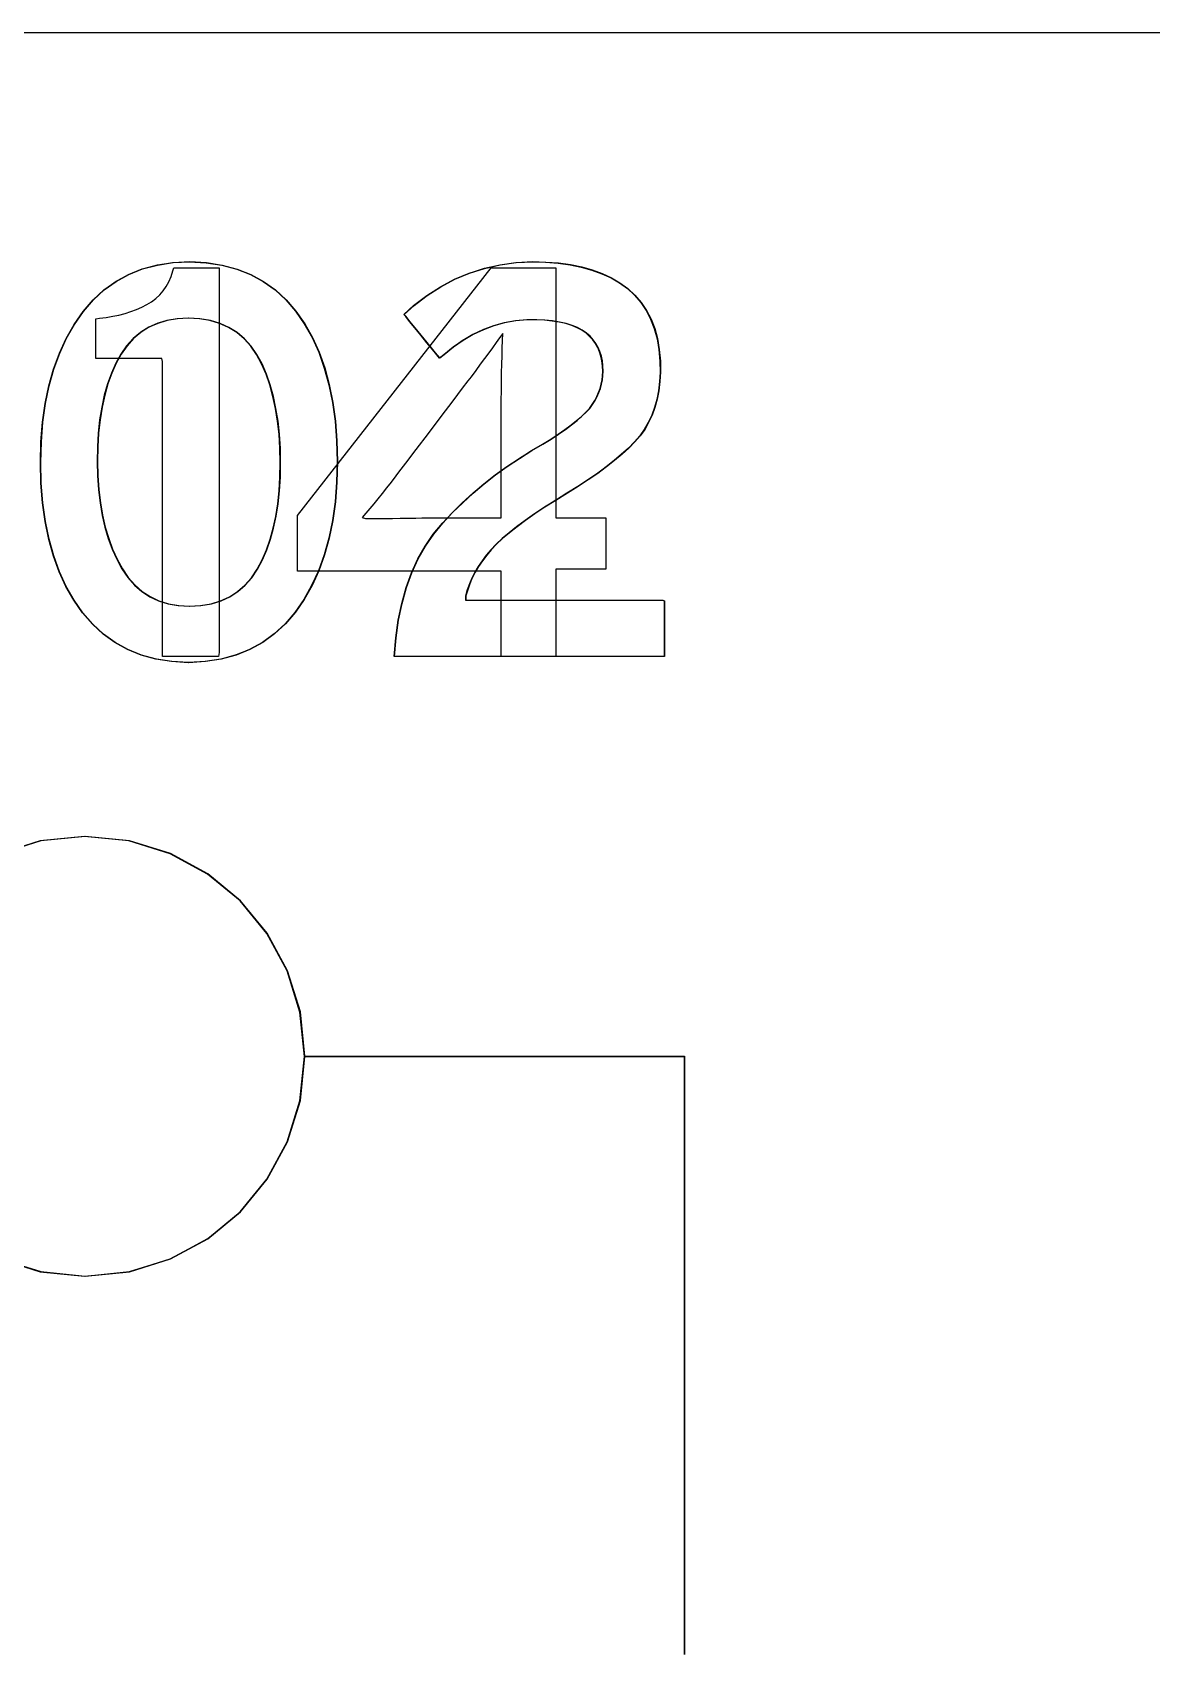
# Model space of a CAD drawing. Extents: x 1 to 47.7, y 0.2 to 35.
# Drawn here: x 38.6124 to 38.8924, y 10.189 to 10.5947 of the extents above; entities that cross this region are included whole.
import ezdxf

# ---------------------------------------------------------------- set-up
doc = ezdxf.new("R2010")
doc.units = 0
doc.header["$MEASUREMENT"] = 0
for name, color, linetype in [('7_2___8__INDEPENDENT_INPUT', 7, 'CONTINUOUS'), ('7_3___8__OPTOISO_INDEPENDE', 7, 'CONTINUOUS'), ('7_4___24__OPTOISO_INDEPEND', 7, 'CONTINUOUS'), ('7_5___8__INDEPENDENT_INPUT', 7, 'CONTINUOUS'), ('7_6____8__INDEPENDENT_INPU', 7, 'CONTINUOUS'), ('7_7____8__OPTOISO_INDEPEND', 7, 'CONTINUOUS'), ('7_8____8__OPTOISO_INDEPEND', 7, 'CONTINUOUS'), ('8_0_____DWG', 7, 'CONTINUOUS')]:
    doc.layers.add(name, color=color, linetype=linetype)

msp = doc.modelspace()

# ---------------------------------------------------------------- linework, layer by layer
at = {"layer": '7_2___8__INDEPENDENT_INPUT'}
for points in [[(38.68872, 10.48741), (38.68859, 10.48227), (38.6882, 10.47736), (38.68755, 10.47269), (38.68664, 10.46826), (38.68547, 10.46406), (38.68404, 10.46011), (38.68235, 10.45639), (38.68039, 10.45292), (38.67818, 10.44969), (38.6757, 10.4468), (38.67298, 10.4443), (38.67002, 10.44216), (38.6668, 10.4404), (38.66334, 10.43901), (38.65963, 10.438), (38.65567, 10.43736), (38.65146, 10.43709), (38.6473, 10.43736), (38.64339, 10.43799), (38.63971, 10.439), (38.63629, 10.44037), (38.6331, 10.44211), (38.63016, 10.44423), (38.62746, 10.44671), (38.62501, 10.44957), (38.6228, 10.45275), (38.62085, 10.45618), (38.61916, 10.45985), (38.61773, 10.46378), (38.61656, 10.46795), (38.61565, 10.47237), (38.615, 10.47705), (38.6146, 10.48197), (38.61447, 10.48714), (38.61461, 10.4923), (38.615, 10.49723), (38.61566, 10.50191), (38.61658, 10.50635), (38.61777, 10.51055), (38.61922, 10.51451), (38.62093, 10.51823), (38.62291, 10.52171), (38.62515, 10.52494), (38.62763, 10.52784), (38.63036, 10.53034), (38.63332, 10.53247), (38.63652, 10.53422), (38.63996, 10.53559), (38.64365, 10.53657), (38.64757, 10.53717), (38.65173, 10.53739), (38.65594, 10.53714), (38.65989, 10.53653), (38.66359, 10.53554), (38.66704, 10.53418), (38.67023, 10.53245), (38.67318, 10.53035), (38.67588, 10.52789), (38.67833, 10.52505), (38.68051, 10.52187), (38.68244, 10.51843), (38.6841, 10.51474), (38.68551, 10.5108), (38.68667, 10.50662), (38.68757, 10.50219), (38.68821, 10.49751), (38.68859, 10.49259)], [(38.70298, 10.43865), (38.70338, 10.44331), (38.70401, 10.44774), (38.70488, 10.45192), (38.70599, 10.45587), (38.70734, 10.45957), (38.70892, 10.46304), (38.71073, 10.46628), (38.71279, 10.46927), (38.71507, 10.47202), (38.71751, 10.47462), (38.72005, 10.47712), (38.72268, 10.47952), (38.72542, 10.48184), (38.72826, 10.48406), (38.7312, 10.48618), (38.73424, 10.48821), (38.73739, 10.49015), (38.74013, 10.49176), (38.74216, 10.49302), (38.74403, 10.49424), (38.74574, 10.49542), (38.74728, 10.49656), (38.74867, 10.49766), (38.74989, 10.49872), (38.75095, 10.49974), (38.75185, 10.50071), (38.75256, 10.50167), (38.75317, 10.50265), (38.7537, 10.50365), (38.75415, 10.50467), (38.75452, 10.5057), (38.75481, 10.50675), (38.75502, 10.50782), (38.75515, 10.5089), (38.75519, 10.51), (38.75515, 10.51131), (38.75501, 10.51257), (38.75475, 10.51377), (38.7544, 10.5149), (38.75393, 10.51596), (38.75336, 10.51695), (38.75269, 10.51787), (38.75191, 10.51872), (38.75102, 10.51951), (38.74996, 10.52025), (38.74876, 10.52089), (38.74741, 10.52144), (38.74593, 10.52191), (38.7443, 10.52228), (38.74253, 10.52257), (38.74062, 10.52276), (38.73857, 10.52287), (38.73617, 10.52285), (38.73332, 10.52259), (38.73055, 10.52209), (38.72785, 10.52136), (38.72522, 10.52038), (38.72266, 10.51917), (38.72018, 10.51772), (38.71777, 10.51603), (38.71543, 10.5141), (38.71431, 10.5133), (38.71366, 10.51409), (38.71256, 10.51544), (38.71117, 10.51715), (38.70965, 10.51902), (38.70815, 10.52086), (38.70684, 10.52247), (38.70588, 10.52365), (38.70542, 10.52422), (38.70787, 10.52642), (38.71116, 10.52894), (38.71456, 10.53113), (38.71809, 10.53299), (38.72174, 10.53453), (38.72552, 10.53573), (38.72941, 10.53662), (38.73343, 10.53717), (38.73758, 10.53739), (38.74089, 10.53731), (38.74404, 10.53706), (38.74701, 10.53665), (38.74983, 10.53607), (38.75247, 10.53532), (38.75495, 10.53441), (38.75726, 10.53333), (38.75941, 10.53209), (38.76138, 10.53067), (38.76316, 10.52903), (38.76471, 10.5272), (38.76605, 10.5252), (38.76718, 10.52303), (38.76809, 10.52067), (38.76878, 10.51814), (38.76925, 10.51543), (38.76951, 10.51254), (38.76954, 10.50977), (38.76941, 10.5074), (38.76913, 10.50513), (38.76871, 10.50298), (38.76814, 10.50094), (38.76743, 10.499), (38.76658, 10.49717), (38.76559, 10.49546), (38.76445, 10.49385), (38.76312, 10.49233), (38.76161, 10.49079), (38.75992, 10.48923), (38.75807, 10.48765), (38.75604, 10.48606), (38.75385, 10.48444), (38.75148, 10.48281), (38.74895, 10.48115), (38.74624, 10.47948), (38.74334, 10.4777), (38.74061, 10.47597), (38.73809, 10.47429), (38.73577, 10.47267), (38.73365, 10.4711), (38.73173, 10.46959), (38.73002, 10.46813), (38.72852, 10.46672), (38.72721, 10.46536), (38.72605, 10.46399), (38.72499, 10.46259), (38.72404, 10.46118), (38.7232, 10.45974), (38.72246, 10.45828), (38.72182, 10.4568), (38.7213, 10.4553), (38.72087, 10.45378), (38.72086, 10.45275), (38.72375, 10.45275), (38.72935, 10.45275), (38.73676, 10.45275), (38.74511, 10.45275), (38.7535, 10.45275), (38.76106, 10.45275), (38.7669, 10.45275), (38.77014, 10.45275), (38.77051, 10.45259), (38.77051, 10.45158), (38.77051, 10.44986), (38.77051, 10.44769), (38.77051, 10.4453), (38.77051, 10.44296), (38.77051, 10.44091), (38.77051, 10.4394), (38.77051, 10.43868), (38.76901, 10.43865), (38.76332, 10.43865), (38.7545, 10.43865), (38.74375, 10.43865), (38.73227, 10.43865), (38.72125, 10.43865), (38.7119, 10.43865), (38.70541, 10.43865)], [(38.67449, 10.48714), (38.67442, 10.49076), (38.6742, 10.49422), (38.67384, 10.49754), (38.67333, 10.5007), (38.67267, 10.50371), (38.67187, 10.50656), (38.67093, 10.50927), (38.66983, 10.51182), (38.66857, 10.51419), (38.66711, 10.5163), (38.66545, 10.51813), (38.6636, 10.51968), (38.66156, 10.52096), (38.65933, 10.52196), (38.6569, 10.52268), (38.65428, 10.52313), (38.65146, 10.5233), (38.64869, 10.52313), (38.64612, 10.52269), (38.64373, 10.52197), (38.64153, 10.52099), (38.63951, 10.51973), (38.63769, 10.51819), (38.63606, 10.51639), (38.63462, 10.51431), (38.63335, 10.51198), (38.63223, 10.50948), (38.63127, 10.50682), (38.63046, 10.504), (38.6298, 10.50101), (38.6293, 10.49785), (38.62894, 10.49454), (38.62875, 10.49106), (38.6287, 10.48741), (38.62878, 10.48381), (38.62901, 10.48037), (38.62939, 10.47708), (38.62993, 10.47395), (38.63061, 10.47097), (38.63146, 10.46816), (38.63245, 10.46549), (38.63359, 10.46299), (38.63488, 10.4606), (38.63634, 10.45842), (38.63798, 10.45653), (38.63981, 10.45492), (38.64183, 10.45361), (38.64402, 10.45257), (38.64641, 10.45183), (38.64898, 10.45137), (38.65173, 10.45119), (38.65455, 10.45136), (38.65716, 10.45182), (38.65958, 10.45256), (38.6618, 10.45358), (38.66382, 10.45488), (38.66565, 10.45646), (38.66729, 10.45833), (38.66872, 10.46048), (38.66995, 10.46284), (38.67102, 10.46531), (38.67194, 10.46795), (38.67272, 10.47075), (38.67336, 10.47371), (38.67385, 10.47683), (38.67421, 10.48011), (38.67442, 10.48354)]]:
    msp.add_lwpolyline(points, close=True, dxfattribs=at)
for points in [[(38.60414, 10.28797), (38.61446, 10.28476), (38.62554, 10.28364), (38.63663, 10.28476), (38.64695, 10.28797), (38.6563, 10.29304), (38.66444, 10.29975), (38.67116, 10.30789), (38.67623, 10.31723), (38.67944, 10.32756), (38.68055, 10.33864), (38.67944, 10.34973), (38.67623, 10.36005), (38.67116, 10.3694), (38.66444, 10.37754), (38.6563, 10.38425), (38.64695, 10.38932), (38.63663, 10.39253), (38.62554, 10.39364), (38.61446, 10.39253), (38.60414, 10.38932)], [(38.68055, 10.33862), (38.77555, 10.33862), (38.77555, 10.18898)]]:
    msp.add_lwpolyline(points, dxfattribs=at)
at = {"layer": '7_3___8__OPTOISO_INDEPENDE'}
for points in [[(38.68872, 10.48741), (38.68859, 10.48227), (38.6882, 10.47736), (38.68755, 10.47269), (38.68664, 10.46826), (38.68547, 10.46406), (38.68404, 10.46011), (38.68235, 10.45639), (38.68039, 10.45292), (38.67818, 10.44969), (38.6757, 10.4468), (38.67298, 10.4443), (38.67002, 10.44216), (38.6668, 10.4404), (38.66334, 10.43901), (38.65963, 10.438), (38.65567, 10.43736), (38.65146, 10.43709), (38.6473, 10.43736), (38.64339, 10.43799), (38.63971, 10.439), (38.63629, 10.44037), (38.6331, 10.44211), (38.63016, 10.44423), (38.62746, 10.44671), (38.62501, 10.44957), (38.6228, 10.45275), (38.62085, 10.45618), (38.61916, 10.45985), (38.61773, 10.46378), (38.61656, 10.46795), (38.61565, 10.47237), (38.615, 10.47705), (38.6146, 10.48197), (38.61447, 10.48714), (38.61461, 10.4923), (38.615, 10.49723), (38.61566, 10.50191), (38.61658, 10.50635), (38.61777, 10.51055), (38.61922, 10.51451), (38.62093, 10.51823), (38.62291, 10.52171), (38.62515, 10.52494), (38.62763, 10.52784), (38.63036, 10.53034), (38.63332, 10.53247), (38.63652, 10.53422), (38.63996, 10.53559), (38.64365, 10.53657), (38.64757, 10.53717), (38.65173, 10.53739), (38.65594, 10.53714), (38.65989, 10.53653), (38.66359, 10.53554), (38.66704, 10.53418), (38.67023, 10.53245), (38.67318, 10.53035), (38.67588, 10.52789), (38.67833, 10.52505), (38.68051, 10.52187), (38.68244, 10.51843), (38.6841, 10.51474), (38.68551, 10.5108), (38.68667, 10.50662), (38.68757, 10.50219), (38.68821, 10.49751), (38.68859, 10.49259)], [(38.70298, 10.43865), (38.70338, 10.44331), (38.70401, 10.44774), (38.70488, 10.45192), (38.70599, 10.45587), (38.70734, 10.45957), (38.70892, 10.46304), (38.71073, 10.46628), (38.71279, 10.46927), (38.71507, 10.47202), (38.71751, 10.47462), (38.72005, 10.47712), (38.72268, 10.47952), (38.72542, 10.48184), (38.72826, 10.48406), (38.7312, 10.48618), (38.73424, 10.48821), (38.73739, 10.49015), (38.74013, 10.49176), (38.74216, 10.49302), (38.74403, 10.49424), (38.74574, 10.49542), (38.74728, 10.49656), (38.74867, 10.49766), (38.74989, 10.49872), (38.75095, 10.49974), (38.75185, 10.50071), (38.75256, 10.50167), (38.75317, 10.50265), (38.7537, 10.50365), (38.75415, 10.50467), (38.75452, 10.5057), (38.75481, 10.50675), (38.75502, 10.50782), (38.75515, 10.5089), (38.75519, 10.51), (38.75515, 10.51131), (38.75501, 10.51257), (38.75475, 10.51377), (38.7544, 10.5149), (38.75393, 10.51596), (38.75336, 10.51695), (38.75269, 10.51787), (38.75191, 10.51872), (38.75102, 10.51951), (38.74996, 10.52025), (38.74876, 10.52089), (38.74741, 10.52144), (38.74593, 10.52191), (38.7443, 10.52228), (38.74253, 10.52257), (38.74062, 10.52276), (38.73857, 10.52287), (38.73617, 10.52285), (38.73332, 10.52259), (38.73055, 10.52209), (38.72785, 10.52136), (38.72522, 10.52038), (38.72266, 10.51917), (38.72018, 10.51772), (38.71777, 10.51603), (38.71543, 10.5141), (38.71431, 10.5133), (38.71366, 10.51409), (38.71256, 10.51544), (38.71117, 10.51715), (38.70965, 10.51902), (38.70815, 10.52086), (38.70684, 10.52247), (38.70588, 10.52365), (38.70542, 10.52422), (38.70787, 10.52642), (38.71116, 10.52894), (38.71456, 10.53113), (38.71809, 10.53299), (38.72174, 10.53453), (38.72552, 10.53573), (38.72941, 10.53662), (38.73343, 10.53717), (38.73758, 10.53739), (38.74089, 10.53731), (38.74404, 10.53706), (38.74701, 10.53665), (38.74983, 10.53607), (38.75247, 10.53532), (38.75495, 10.53441), (38.75726, 10.53333), (38.75941, 10.53209), (38.76138, 10.53067), (38.76316, 10.52903), (38.76471, 10.5272), (38.76605, 10.5252), (38.76718, 10.52303), (38.76809, 10.52067), (38.76878, 10.51814), (38.76925, 10.51543), (38.76951, 10.51254), (38.76954, 10.50977), (38.76941, 10.5074), (38.76913, 10.50513), (38.76871, 10.50298), (38.76814, 10.50094), (38.76743, 10.499), (38.76658, 10.49717), (38.76559, 10.49546), (38.76445, 10.49385), (38.76312, 10.49233), (38.76161, 10.49079), (38.75992, 10.48923), (38.75807, 10.48765), (38.75604, 10.48606), (38.75385, 10.48444), (38.75148, 10.48281), (38.74895, 10.48115), (38.74624, 10.47948), (38.74334, 10.4777), (38.74061, 10.47597), (38.73809, 10.47429), (38.73577, 10.47267), (38.73365, 10.4711), (38.73173, 10.46959), (38.73002, 10.46813), (38.72852, 10.46672), (38.72721, 10.46536), (38.72605, 10.46399), (38.72499, 10.46259), (38.72404, 10.46118), (38.7232, 10.45974), (38.72246, 10.45828), (38.72182, 10.4568), (38.7213, 10.4553), (38.72087, 10.45378), (38.72086, 10.45275), (38.72375, 10.45275), (38.72935, 10.45275), (38.73676, 10.45275), (38.74511, 10.45275), (38.7535, 10.45275), (38.76106, 10.45275), (38.7669, 10.45275), (38.77014, 10.45275), (38.77051, 10.45259), (38.77051, 10.45158), (38.77051, 10.44986), (38.77051, 10.44769), (38.77051, 10.4453), (38.77051, 10.44296), (38.77051, 10.44091), (38.77051, 10.4394), (38.77051, 10.43868), (38.76901, 10.43865), (38.76332, 10.43865), (38.7545, 10.43865), (38.74375, 10.43865), (38.73227, 10.43865), (38.72125, 10.43865), (38.7119, 10.43865), (38.70541, 10.43865)], [(38.67449, 10.48714), (38.67442, 10.49076), (38.6742, 10.49422), (38.67384, 10.49754), (38.67333, 10.5007), (38.67267, 10.50371), (38.67187, 10.50656), (38.67093, 10.50927), (38.66983, 10.51182), (38.66857, 10.51419), (38.66711, 10.5163), (38.66545, 10.51813), (38.6636, 10.51968), (38.66156, 10.52096), (38.65933, 10.52196), (38.6569, 10.52268), (38.65428, 10.52313), (38.65146, 10.5233), (38.64869, 10.52313), (38.64612, 10.52269), (38.64373, 10.52197), (38.64153, 10.52099), (38.63951, 10.51973), (38.63769, 10.51819), (38.63606, 10.51639), (38.63462, 10.51431), (38.63335, 10.51198), (38.63223, 10.50948), (38.63127, 10.50682), (38.63046, 10.504), (38.6298, 10.50101), (38.6293, 10.49785), (38.62894, 10.49454), (38.62875, 10.49106), (38.6287, 10.48741), (38.62878, 10.48381), (38.62901, 10.48037), (38.62939, 10.47708), (38.62993, 10.47395), (38.63061, 10.47097), (38.63146, 10.46816), (38.63245, 10.46549), (38.63359, 10.46299), (38.63488, 10.4606), (38.63634, 10.45842), (38.63798, 10.45653), (38.63981, 10.45492), (38.64183, 10.45361), (38.64402, 10.45257), (38.64641, 10.45183), (38.64898, 10.45137), (38.65173, 10.45119), (38.65455, 10.45136), (38.65716, 10.45182), (38.65958, 10.45256), (38.6618, 10.45358), (38.66382, 10.45488), (38.66565, 10.45646), (38.66729, 10.45833), (38.66872, 10.46048), (38.66995, 10.46284), (38.67102, 10.46531), (38.67194, 10.46795), (38.67272, 10.47075), (38.67336, 10.47371), (38.67385, 10.47683), (38.67421, 10.48011), (38.67442, 10.48354)]]:
    msp.add_lwpolyline(points, close=True, dxfattribs=at)
for points in [[(38.60414, 10.28794), (38.61446, 10.28474), (38.62554, 10.28362), (38.63663, 10.28474), (38.64695, 10.28794), (38.6563, 10.29301), (38.66444, 10.29973), (38.67116, 10.30787), (38.67623, 10.31721), (38.67944, 10.32754), (38.68055, 10.33862), (38.67944, 10.34971), (38.67623, 10.36003), (38.67116, 10.36938), (38.66444, 10.37751), (38.6563, 10.38423), (38.64695, 10.3893), (38.63663, 10.3925), (38.62554, 10.39362), (38.61446, 10.3925), (38.60414, 10.3893)], [(38.68055, 10.33862), (38.77555, 10.33862), (38.77555, 10.18898)]]:
    msp.add_lwpolyline(points, dxfattribs=at)
at = {"layer": '7_4___24__OPTOISO_INDEPEND'}
for points in [[(38.64497, 10.43865), (38.64497, 10.4415), (38.64497, 10.44908), (38.64497, 10.45994), (38.64497, 10.47263), (38.64497, 10.48567), (38.64497, 10.49763), (38.64497, 10.50703), (38.64497, 10.51243), (38.6448, 10.51318), (38.64359, 10.51318), (38.64148, 10.51318), (38.6388, 10.51318), (38.63588, 10.51318), (38.63304, 10.51318), (38.63061, 10.51318), (38.62891, 10.51318), (38.62827, 10.51318), (38.62827, 10.51356), (38.62827, 10.51458), (38.62827, 10.51605), (38.62827, 10.51775), (38.62827, 10.51951), (38.62827, 10.52112), (38.62827, 10.52239), (38.62827, 10.52311), (38.62914, 10.52329), (38.63082, 10.52348), (38.63246, 10.52374), (38.63403, 10.52406), (38.63555, 10.52445), (38.637, 10.52491), (38.6384, 10.52543), (38.63974, 10.52602), (38.64102, 10.52667), (38.6422, 10.52738), (38.64328, 10.52818), (38.64425, 10.52908), (38.64511, 10.53008), (38.64587, 10.53119), (38.64652, 10.53239), (38.64706, 10.53369), (38.64749, 10.53509), (38.64778, 10.53583), (38.6486, 10.53583), (38.65004, 10.53583), (38.65187, 10.53583), (38.65387, 10.53583), (38.65581, 10.53583), (38.65747, 10.53583), (38.65863, 10.53583), (38.65907, 10.53583), (38.65907, 10.53211), (38.65907, 10.52222), (38.65907, 10.50806), (38.65907, 10.49152), (38.65907, 10.47451), (38.65907, 10.45892), (38.65907, 10.44666), (38.65907, 10.43962), (38.65893, 10.43865), (38.65791, 10.43865), (38.65613, 10.43865), (38.65387, 10.43865), (38.6514, 10.43865), (38.649, 10.43865), (38.64694, 10.43865), (38.64551, 10.43865)], [(38.73006, 10.51947), (38.72927, 10.51834), (38.72842, 10.51715), (38.72752, 10.51589), (38.72655, 10.51457), (38.72553, 10.51318), (38.72445, 10.51173), (38.72332, 10.51021), (38.72213, 10.50863), (38.72136, 10.50761), (38.71994, 10.50574), (38.71757, 10.50261), (38.7146, 10.49869), (38.71139, 10.49446), (38.70831, 10.4904), (38.70573, 10.48699), (38.704, 10.48471), (38.70331, 10.4838), (38.70214, 10.48228), (38.70101, 10.48082), (38.6999, 10.47943), (38.69883, 10.47811), (38.69779, 10.47685), (38.69679, 10.47565), (38.69581, 10.47452), (38.69487, 10.47345), (38.69571, 10.47316), (38.69732, 10.47316), (38.69899, 10.47317), (38.70072, 10.47319), (38.70252, 10.4732), (38.70439, 10.47322), (38.70632, 10.47325), (38.70831, 10.47327), (38.70984, 10.47329), (38.71102, 10.47329), (38.71337, 10.47329), (38.71648, 10.47329), (38.71997, 10.47329), (38.72343, 10.47329), (38.72646, 10.47329), (38.72867, 10.47329), (38.72965, 10.47329), (38.72967, 10.47411), (38.72967, 10.47682), (38.72967, 10.48087), (38.72967, 10.48569), (38.72967, 10.49071), (38.72967, 10.49537), (38.72967, 10.49909), (38.72967, 10.50131), (38.72968, 10.50273), (38.72972, 10.50512), (38.72976, 10.50742), (38.7298, 10.50964), (38.72985, 10.51177), (38.7299, 10.51382), (38.72995, 10.51579), (38.73001, 10.51767)]]:
    msp.add_lwpolyline(points, close=True, dxfattribs=at)
for points in [[(38.74337, 10.46048), (38.74337, 10.43865), (38.72967, 10.43865), (38.72967, 10.46002), (38.6787, 10.46002), (38.6787, 10.47392), (38.72721, 10.53583), (38.74337, 10.53583), (38.74337, 10.47329), (38.75583, 10.47329), (38.75583, 10.46048), (38.74337, 10.46048)], [(38.60414, 10.28796), (38.61446, 10.28476), (38.62554, 10.28364), (38.63663, 10.28476), (38.64695, 10.28796), (38.6563, 10.29303), (38.66444, 10.29974), (38.67116, 10.30788), (38.67623, 10.31722), (38.67944, 10.32754), (38.68055, 10.33863), (38.67944, 10.34972), (38.67623, 10.36005), (38.67116, 10.36939), (38.66444, 10.37753), (38.6563, 10.38425), (38.64695, 10.38932), (38.63663, 10.39253), (38.62554, 10.39364), (38.61446, 10.39253), (38.60414, 10.38932)], [(38.68055, 10.33863), (38.77555, 10.33863), (38.77555, 10.18898)]]:
    msp.add_lwpolyline(points, dxfattribs=at)
at = {"layer": '7_5___8__INDEPENDENT_INPUT'}
for points in [[(38.68872, 10.48743), (38.68859, 10.48228), (38.6882, 10.47737), (38.68755, 10.4727), (38.68664, 10.46827), (38.68547, 10.46408), (38.68404, 10.46012), (38.68235, 10.45641), (38.68039, 10.45293), (38.67818, 10.4497), (38.6757, 10.44682), (38.67298, 10.44431), (38.67002, 10.44217), (38.6668, 10.44041), (38.66334, 10.43903), (38.65963, 10.43801), (38.65567, 10.43737), (38.65146, 10.43711), (38.6473, 10.43737), (38.64339, 10.438), (38.63971, 10.43901), (38.63629, 10.44038), (38.6331, 10.44213), (38.63016, 10.44424), (38.62746, 10.44672), (38.62501, 10.44958), (38.6228, 10.45276), (38.62085, 10.45619), (38.61916, 10.45986), (38.61773, 10.46379), (38.61656, 10.46796), (38.61565, 10.47239), (38.615, 10.47706), (38.6146, 10.48198), (38.61447, 10.48716), (38.61461, 10.49232), (38.615, 10.49724), (38.61566, 10.50192), (38.61658, 10.50636), (38.61777, 10.51056), (38.61922, 10.51452), (38.62093, 10.51824), (38.62291, 10.52172), (38.62515, 10.52496), (38.62763, 10.52785), (38.63036, 10.53036), (38.63332, 10.53249), (38.63652, 10.53423), (38.63996, 10.5356), (38.64365, 10.53658), (38.64757, 10.53719), (38.65173, 10.53741), (38.65594, 10.53716), (38.65989, 10.53654), (38.66359, 10.53555), (38.66704, 10.53419), (38.67023, 10.53247), (38.67318, 10.53037), (38.67588, 10.5279), (38.67833, 10.52506), (38.68051, 10.52188), (38.68244, 10.51844), (38.6841, 10.51475), (38.68551, 10.51082), (38.68667, 10.50664), (38.68757, 10.5022), (38.68821, 10.49753), (38.68859, 10.4926)], [(38.70298, 10.43867), (38.70338, 10.44333), (38.70401, 10.44775), (38.70488, 10.45193), (38.70599, 10.45588), (38.70734, 10.45959), (38.70892, 10.46306), (38.71073, 10.46629), (38.71279, 10.46928), (38.71507, 10.47204), (38.71751, 10.47463), (38.72005, 10.47713), (38.72268, 10.47954), (38.72542, 10.48185), (38.72826, 10.48407), (38.7312, 10.4862), (38.73424, 10.48823), (38.73739, 10.49017), (38.74013, 10.49178), (38.74216, 10.49304), (38.74403, 10.49426), (38.74574, 10.49544), (38.74728, 10.49658), (38.74867, 10.49767), (38.74989, 10.49873), (38.75095, 10.49975), (38.75185, 10.50073), (38.75256, 10.50169), (38.75317, 10.50267), (38.7537, 10.50367), (38.75415, 10.50468), (38.75452, 10.50571), (38.75481, 10.50676), (38.75502, 10.50783), (38.75515, 10.50891), (38.75519, 10.51002), (38.75515, 10.51132), (38.75501, 10.51259), (38.75475, 10.51378), (38.7544, 10.51491), (38.75393, 10.51597), (38.75336, 10.51696), (38.75269, 10.51788), (38.75191, 10.51874), (38.75102, 10.51952), (38.74996, 10.52026), (38.74876, 10.5209), (38.74741, 10.52146), (38.74593, 10.52192), (38.7443, 10.5223), (38.74253, 10.52258), (38.74062, 10.52278), (38.73857, 10.52288), (38.73617, 10.52287), (38.73332, 10.52261), (38.73055, 10.52211), (38.72785, 10.52137), (38.72522, 10.5204), (38.72266, 10.51918), (38.72018, 10.51773), (38.71777, 10.51604), (38.71543, 10.51412), (38.71431, 10.51331), (38.71366, 10.5141), (38.71256, 10.51545), (38.71117, 10.51716), (38.70965, 10.51903), (38.70815, 10.52087), (38.70684, 10.52248), (38.70588, 10.52367), (38.70542, 10.52423), (38.70787, 10.52644), (38.71116, 10.52895), (38.71456, 10.53114), (38.71809, 10.53301), (38.72174, 10.53454), (38.72552, 10.53575), (38.72941, 10.53663), (38.73343, 10.53718), (38.73758, 10.53741), (38.74089, 10.53732), (38.74404, 10.53708), (38.74701, 10.53666), (38.74983, 10.53608), (38.75247, 10.53534), (38.75495, 10.53443), (38.75726, 10.53335), (38.75941, 10.53211), (38.76138, 10.53068), (38.76316, 10.52904), (38.76471, 10.52722), (38.76605, 10.52522), (38.76718, 10.52304), (38.76809, 10.52068), (38.76878, 10.51815), (38.76925, 10.51544), (38.76951, 10.51255), (38.76954, 10.50978), (38.76941, 10.50741), (38.76913, 10.50515), (38.76871, 10.50299), (38.76814, 10.50095), (38.76743, 10.49901), (38.76658, 10.49719), (38.76559, 10.49547), (38.76445, 10.49387), (38.76312, 10.49234), (38.76161, 10.4908), (38.75992, 10.48924), (38.75807, 10.48767), (38.75604, 10.48607), (38.75385, 10.48446), (38.75148, 10.48282), (38.74895, 10.48116), (38.74624, 10.47949), (38.74334, 10.47772), (38.74061, 10.47598), (38.73809, 10.47431), (38.73577, 10.47268), (38.73365, 10.47111), (38.73173, 10.4696), (38.73002, 10.46814), (38.72852, 10.46673), (38.72721, 10.46538), (38.72605, 10.464), (38.72499, 10.46261), (38.72404, 10.46119), (38.7232, 10.45975), (38.72246, 10.45829), (38.72182, 10.45681), (38.7213, 10.45531), (38.72087, 10.45379), (38.72086, 10.45277), (38.72375, 10.45277), (38.72935, 10.45277), (38.73676, 10.45277), (38.74511, 10.45277), (38.7535, 10.45277), (38.76106, 10.45277), (38.7669, 10.45277), (38.77014, 10.45277), (38.77051, 10.4526), (38.77051, 10.45159), (38.77051, 10.44988), (38.77051, 10.4477), (38.77051, 10.44531), (38.77051, 10.44297), (38.77051, 10.44092), (38.77051, 10.43941), (38.77051, 10.43869), (38.76901, 10.43867), (38.76332, 10.43867), (38.7545, 10.43867), (38.74375, 10.43867), (38.73227, 10.43867), (38.72125, 10.43867), (38.7119, 10.43867), (38.70541, 10.43867)], [(38.67449, 10.48716), (38.67442, 10.49077), (38.6742, 10.49424), (38.67384, 10.49755), (38.67333, 10.50071), (38.67267, 10.50372), (38.67187, 10.50658), (38.67093, 10.50928), (38.66983, 10.51183), (38.66857, 10.5142), (38.66711, 10.51631), (38.66545, 10.51814), (38.6636, 10.51969), (38.66156, 10.52097), (38.65933, 10.52197), (38.6569, 10.52269), (38.65428, 10.52314), (38.65146, 10.52331), (38.64869, 10.52314), (38.64612, 10.5227), (38.64373, 10.52199), (38.64153, 10.521), (38.63951, 10.51974), (38.63769, 10.51821), (38.63606, 10.5164), (38.63462, 10.51432), (38.63335, 10.512), (38.63223, 10.5095), (38.63127, 10.50683), (38.63046, 10.50401), (38.6298, 10.50102), (38.6293, 10.49787), (38.62894, 10.49455), (38.62875, 10.49107), (38.6287, 10.48743), (38.62878, 10.48383), (38.62901, 10.48038), (38.62939, 10.47709), (38.62993, 10.47396), (38.63061, 10.47099), (38.63146, 10.46817), (38.63245, 10.46551), (38.63359, 10.463), (38.63488, 10.46061), (38.63634, 10.45843), (38.63798, 10.45654), (38.63981, 10.45494), (38.64183, 10.45362), (38.64402, 10.45259), (38.64641, 10.45184), (38.64898, 10.45138), (38.65173, 10.45121), (38.65455, 10.45138), (38.65716, 10.45183), (38.65958, 10.45257), (38.6618, 10.45359), (38.66382, 10.45489), (38.66565, 10.45648), (38.66729, 10.45834), (38.66872, 10.46049), (38.66995, 10.46285), (38.67102, 10.46533), (38.67194, 10.46797), (38.67272, 10.47076), (38.67336, 10.47372), (38.67385, 10.47684), (38.67421, 10.48012), (38.67442, 10.48356)]]:
    msp.add_lwpolyline(points, close=True, dxfattribs=at)
for points in [[(38.60414, 10.28797), (38.61446, 10.28476), (38.62554, 10.28364), (38.63663, 10.28476), (38.64695, 10.28797), (38.6563, 10.29304), (38.66444, 10.29975), (38.67116, 10.30789), (38.67623, 10.31723), (38.67944, 10.32756), (38.68055, 10.33864), (38.67944, 10.34973), (38.67623, 10.36005), (38.67116, 10.3694), (38.66444, 10.37754), (38.6563, 10.38425), (38.64695, 10.38932), (38.63663, 10.39253), (38.62554, 10.39364), (38.61446, 10.39253), (38.60414, 10.38932)], [(38.68044, 10.33864), (38.77555, 10.33864), (38.77555, 10.18898)]]:
    msp.add_lwpolyline(points, dxfattribs=at)
at = {"layer": '7_6____8__INDEPENDENT_INPU'}
for points in [[(38.68872, 10.48742), (38.68859, 10.48227), (38.6882, 10.47736), (38.68755, 10.47269), (38.68664, 10.46826), (38.68547, 10.46407), (38.68404, 10.46012), (38.68235, 10.4564), (38.68039, 10.45292), (38.67818, 10.44969), (38.6757, 10.44681), (38.67298, 10.4443), (38.67002, 10.44217), (38.6668, 10.44041), (38.66334, 10.43902), (38.65963, 10.43801), (38.65567, 10.43737), (38.65146, 10.4371), (38.6473, 10.43736), (38.64339, 10.438), (38.63971, 10.439), (38.63629, 10.44038), (38.6331, 10.44212), (38.63016, 10.44423), (38.62746, 10.44672), (38.62501, 10.44957), (38.6228, 10.45276), (38.62085, 10.45618), (38.61916, 10.45986), (38.61773, 10.46378), (38.61656, 10.46796), (38.61565, 10.47238), (38.615, 10.47705), (38.6146, 10.48198), (38.61447, 10.48715), (38.61461, 10.49231), (38.615, 10.49723), (38.61566, 10.50191), (38.61658, 10.50636), (38.61777, 10.51056), (38.61922, 10.51452), (38.62093, 10.51823), (38.62291, 10.52171), (38.62515, 10.52495), (38.62763, 10.52784), (38.63036, 10.53035), (38.63332, 10.53248), (38.63652, 10.53423), (38.63996, 10.53559), (38.64365, 10.53658), (38.64757, 10.53718), (38.65173, 10.5374), (38.65594, 10.53715), (38.65989, 10.53653), (38.66359, 10.53554), (38.66704, 10.53419), (38.67023, 10.53246), (38.67318, 10.53036), (38.67588, 10.52789), (38.67833, 10.52506), (38.68051, 10.52187), (38.68244, 10.51843), (38.6841, 10.51475), (38.68551, 10.51081), (38.68667, 10.50663), (38.68757, 10.5022), (38.68821, 10.49752), (38.68859, 10.49259)], [(38.70298, 10.43866), (38.70338, 10.44332), (38.70401, 10.44774), (38.70488, 10.45193), (38.70599, 10.45587), (38.70734, 10.45958), (38.70892, 10.46305), (38.71073, 10.46628), (38.71279, 10.46928), (38.71507, 10.47203), (38.71751, 10.47462), (38.72005, 10.47712), (38.72268, 10.47953), (38.72542, 10.48184), (38.72826, 10.48406), (38.7312, 10.48619), (38.73424, 10.48822), (38.73739, 10.49016), (38.74013, 10.49177), (38.74216, 10.49303), (38.74403, 10.49425), (38.74574, 10.49543), (38.74728, 10.49657), (38.74867, 10.49767), (38.74989, 10.49873), (38.75095, 10.49974), (38.75185, 10.50072), (38.75256, 10.50168), (38.75317, 10.50266), (38.7537, 10.50366), (38.75415, 10.50467), (38.75452, 10.50571), (38.75481, 10.50675), (38.75502, 10.50782), (38.75515, 10.50891), (38.75519, 10.51001), (38.75515, 10.51131), (38.75501, 10.51258), (38.75475, 10.51378), (38.7544, 10.5149), (38.75393, 10.51596), (38.75336, 10.51695), (38.75269, 10.51788), (38.75191, 10.51873), (38.75102, 10.51952), (38.74996, 10.52025), (38.74876, 10.5209), (38.74741, 10.52145), (38.74593, 10.52192), (38.7443, 10.52229), (38.74253, 10.52258), (38.74062, 10.52277), (38.73857, 10.52288), (38.73617, 10.52286), (38.73332, 10.5226), (38.73055, 10.5221), (38.72785, 10.52136), (38.72522, 10.52039), (38.72266, 10.51918), (38.72018, 10.51772), (38.71777, 10.51604), (38.71543, 10.51411), (38.71431, 10.5133), (38.71366, 10.5141), (38.71256, 10.51544), (38.71117, 10.51715), (38.70965, 10.51903), (38.70815, 10.52087), (38.70684, 10.52248), (38.70588, 10.52366), (38.70542, 10.52422), (38.70787, 10.52643), (38.71116, 10.52895), (38.71456, 10.53114), (38.71809, 10.533), (38.72174, 10.53453), (38.72552, 10.53574), (38.72941, 10.53662), (38.73343, 10.53717), (38.73758, 10.5374), (38.74089, 10.53732), (38.74404, 10.53707), (38.74701, 10.53666), (38.74983, 10.53608), (38.75247, 10.53533), (38.75495, 10.53442), (38.75726, 10.53334), (38.75941, 10.5321), (38.76138, 10.53068), (38.76316, 10.52903), (38.76471, 10.52721), (38.76605, 10.52521), (38.76718, 10.52303), (38.76809, 10.52068), (38.76878, 10.51814), (38.76925, 10.51543), (38.76951, 10.51255), (38.76954, 10.50977), (38.76941, 10.5074), (38.76913, 10.50514), (38.76871, 10.50299), (38.76814, 10.50094), (38.76743, 10.49901), (38.76658, 10.49718), (38.76559, 10.49547), (38.76445, 10.49386), (38.76312, 10.49233), (38.76161, 10.49079), (38.75992, 10.48924), (38.75807, 10.48766), (38.75604, 10.48607), (38.75385, 10.48445), (38.75148, 10.48282), (38.74895, 10.48116), (38.74624, 10.47949), (38.74334, 10.47771), (38.74061, 10.47598), (38.73809, 10.4743), (38.73577, 10.47268), (38.73365, 10.47111), (38.73173, 10.46959), (38.73002, 10.46813), (38.72852, 10.46673), (38.72721, 10.46537), (38.72605, 10.464), (38.72499, 10.4626), (38.72404, 10.46118), (38.7232, 10.45975), (38.72246, 10.45829), (38.72182, 10.45681), (38.7213, 10.45531), (38.72087, 10.45378), (38.72086, 10.45276), (38.72375, 10.45276), (38.72935, 10.45276), (38.73676, 10.45276), (38.74511, 10.45276), (38.7535, 10.45276), (38.76106, 10.45276), (38.7669, 10.45276), (38.77014, 10.45276), (38.77051, 10.4526), (38.77051, 10.45159), (38.77051, 10.44987), (38.77051, 10.44769), (38.77051, 10.44531), (38.77051, 10.44296), (38.77051, 10.44091), (38.77051, 10.4394), (38.77051, 10.43869), (38.76901, 10.43866), (38.76332, 10.43866), (38.7545, 10.43866), (38.74375, 10.43866), (38.73227, 10.43866), (38.72125, 10.43866), (38.7119, 10.43866), (38.70541, 10.43866)], [(38.67449, 10.48715), (38.67442, 10.49077), (38.6742, 10.49423), (38.67384, 10.49754), (38.67333, 10.5007), (38.67267, 10.50371), (38.67187, 10.50657), (38.67093, 10.50927), (38.66983, 10.51182), (38.66857, 10.5142), (38.66711, 10.5163), (38.66545, 10.51813), (38.6636, 10.51968), (38.66156, 10.52096), (38.65933, 10.52196), (38.6569, 10.52268), (38.65428, 10.52313), (38.65146, 10.5233), (38.64869, 10.52313), (38.64612, 10.52269), (38.64373, 10.52198), (38.64153, 10.52099), (38.63951, 10.51973), (38.63769, 10.5182), (38.63606, 10.5164), (38.63462, 10.51432), (38.63335, 10.51199), (38.63223, 10.50949), (38.63127, 10.50683), (38.63046, 10.50401), (38.6298, 10.50102), (38.6293, 10.49786), (38.62894, 10.49455), (38.62875, 10.49106), (38.6287, 10.48742), (38.62878, 10.48382), (38.62901, 10.48038), (38.62939, 10.47709), (38.62993, 10.47396), (38.63061, 10.47098), (38.63146, 10.46816), (38.63245, 10.4655), (38.63359, 10.46299), (38.63488, 10.4606), (38.63634, 10.45843), (38.63798, 10.45654), (38.63981, 10.45493), (38.64183, 10.45361), (38.64402, 10.45258), (38.64641, 10.45183), (38.64898, 10.45137), (38.65173, 10.4512), (38.65455, 10.45137), (38.65716, 10.45183), (38.65958, 10.45256), (38.6618, 10.45358), (38.66382, 10.45489), (38.66565, 10.45647), (38.66729, 10.45834), (38.66872, 10.46048), (38.66995, 10.46284), (38.67102, 10.46532), (38.67194, 10.46796), (38.67272, 10.47076), (38.67336, 10.47372), (38.67385, 10.47683), (38.67421, 10.48011), (38.67442, 10.48355)]]:
    msp.add_lwpolyline(points, close=True, dxfattribs=at)
for points in [[(38.60414, 10.28794), (38.61446, 10.28474), (38.62554, 10.28362), (38.63663, 10.28474), (38.64695, 10.28794), (38.6563, 10.29301), (38.66444, 10.29973), (38.67116, 10.30787), (38.67623, 10.31721), (38.67944, 10.32754), (38.68055, 10.33862), (38.67944, 10.34971), (38.67623, 10.36003), (38.67116, 10.36938), (38.66444, 10.37751), (38.6563, 10.38423), (38.64695, 10.3893), (38.63663, 10.3925), (38.62554, 10.39362), (38.61446, 10.3925), (38.60414, 10.3893)], [(38.68055, 10.33862), (38.77555, 10.33862), (38.77555, 10.18898)]]:
    msp.add_lwpolyline(points, dxfattribs=at)
at = {"layer": '7_7____8__OPTOISO_INDEPEND'}
for points in [[(38.68872, 10.48741), (38.68859, 10.48227), (38.6882, 10.47736), (38.68755, 10.47269), (38.68664, 10.46826), (38.68547, 10.46406), (38.68404, 10.46011), (38.68235, 10.45639), (38.68039, 10.45292), (38.67818, 10.44969), (38.6757, 10.4468), (38.67298, 10.4443), (38.67002, 10.44216), (38.6668, 10.4404), (38.66334, 10.43901), (38.65963, 10.438), (38.65567, 10.43736), (38.65146, 10.43709), (38.6473, 10.43736), (38.64339, 10.43799), (38.63971, 10.439), (38.63629, 10.44037), (38.6331, 10.44211), (38.63016, 10.44423), (38.62746, 10.44671), (38.62501, 10.44957), (38.6228, 10.45275), (38.62085, 10.45618), (38.61916, 10.45985), (38.61773, 10.46378), (38.61656, 10.46795), (38.61565, 10.47237), (38.615, 10.47705), (38.6146, 10.48197), (38.61447, 10.48714), (38.61461, 10.4923), (38.615, 10.49723), (38.61566, 10.50191), (38.61658, 10.50635), (38.61777, 10.51055), (38.61922, 10.51451), (38.62093, 10.51823), (38.62291, 10.52171), (38.62515, 10.52494), (38.62763, 10.52784), (38.63036, 10.53034), (38.63332, 10.53247), (38.63652, 10.53422), (38.63996, 10.53559), (38.64365, 10.53657), (38.64757, 10.53717), (38.65173, 10.53739), (38.65594, 10.53714), (38.65989, 10.53653), (38.66359, 10.53554), (38.66704, 10.53418), (38.67023, 10.53245), (38.67318, 10.53035), (38.67588, 10.52789), (38.67833, 10.52505), (38.68051, 10.52187), (38.68244, 10.51843), (38.6841, 10.51474), (38.68551, 10.5108), (38.68667, 10.50662), (38.68757, 10.50219), (38.68821, 10.49751), (38.68859, 10.49259)], [(38.70298, 10.43865), (38.70338, 10.44331), (38.70401, 10.44774), (38.70488, 10.45192), (38.70599, 10.45587), (38.70734, 10.45957), (38.70892, 10.46304), (38.71073, 10.46628), (38.71279, 10.46927), (38.71507, 10.47202), (38.71751, 10.47462), (38.72005, 10.47712), (38.72268, 10.47952), (38.72542, 10.48184), (38.72826, 10.48406), (38.7312, 10.48618), (38.73424, 10.48821), (38.73739, 10.49015), (38.74013, 10.49176), (38.74216, 10.49302), (38.74403, 10.49424), (38.74574, 10.49542), (38.74728, 10.49656), (38.74867, 10.49766), (38.74989, 10.49872), (38.75095, 10.49974), (38.75185, 10.50071), (38.75256, 10.50167), (38.75317, 10.50265), (38.7537, 10.50365), (38.75415, 10.50467), (38.75452, 10.5057), (38.75481, 10.50675), (38.75502, 10.50782), (38.75515, 10.5089), (38.75519, 10.51), (38.75515, 10.51131), (38.75501, 10.51257), (38.75475, 10.51377), (38.7544, 10.5149), (38.75393, 10.51596), (38.75336, 10.51695), (38.75269, 10.51787), (38.75191, 10.51872), (38.75102, 10.51951), (38.74996, 10.52025), (38.74876, 10.52089), (38.74741, 10.52144), (38.74593, 10.52191), (38.7443, 10.52228), (38.74253, 10.52257), (38.74062, 10.52276), (38.73857, 10.52287), (38.73617, 10.52285), (38.73332, 10.52259), (38.73055, 10.52209), (38.72785, 10.52136), (38.72522, 10.52038), (38.72266, 10.51917), (38.72018, 10.51772), (38.71777, 10.51603), (38.71543, 10.5141), (38.71431, 10.5133), (38.71366, 10.51409), (38.71256, 10.51544), (38.71117, 10.51715), (38.70965, 10.51902), (38.70815, 10.52086), (38.70684, 10.52247), (38.70588, 10.52365), (38.70542, 10.52422), (38.70787, 10.52642), (38.71116, 10.52894), (38.71456, 10.53113), (38.71809, 10.53299), (38.72174, 10.53453), (38.72552, 10.53573), (38.72941, 10.53662), (38.73343, 10.53717), (38.73758, 10.53739), (38.74089, 10.53731), (38.74404, 10.53706), (38.74701, 10.53665), (38.74983, 10.53607), (38.75247, 10.53532), (38.75495, 10.53441), (38.75726, 10.53333), (38.75941, 10.53209), (38.76138, 10.53067), (38.76316, 10.52903), (38.76471, 10.5272), (38.76605, 10.5252), (38.76718, 10.52303), (38.76809, 10.52067), (38.76878, 10.51814), (38.76925, 10.51543), (38.76951, 10.51254), (38.76954, 10.50977), (38.76941, 10.5074), (38.76913, 10.50513), (38.76871, 10.50298), (38.76814, 10.50094), (38.76743, 10.499), (38.76658, 10.49717), (38.76559, 10.49546), (38.76445, 10.49385), (38.76312, 10.49233), (38.76161, 10.49079), (38.75992, 10.48923), (38.75807, 10.48765), (38.75604, 10.48606), (38.75385, 10.48444), (38.75148, 10.48281), (38.74895, 10.48115), (38.74624, 10.47948), (38.74334, 10.4777), (38.74061, 10.47597), (38.73809, 10.47429), (38.73577, 10.47267), (38.73365, 10.4711), (38.73173, 10.46959), (38.73002, 10.46813), (38.72852, 10.46672), (38.72721, 10.46536), (38.72605, 10.46399), (38.72499, 10.46259), (38.72404, 10.46118), (38.7232, 10.45974), (38.72246, 10.45828), (38.72182, 10.4568), (38.7213, 10.4553), (38.72087, 10.45378), (38.72086, 10.45275), (38.72375, 10.45275), (38.72935, 10.45275), (38.73676, 10.45275), (38.74511, 10.45275), (38.7535, 10.45275), (38.76106, 10.45275), (38.7669, 10.45275), (38.77014, 10.45275), (38.77051, 10.45259), (38.77051, 10.45158), (38.77051, 10.44986), (38.77051, 10.44769), (38.77051, 10.4453), (38.77051, 10.44296), (38.77051, 10.44091), (38.77051, 10.4394), (38.77051, 10.43868), (38.76901, 10.43865), (38.76332, 10.43865), (38.7545, 10.43865), (38.74375, 10.43865), (38.73227, 10.43865), (38.72125, 10.43865), (38.7119, 10.43865), (38.70541, 10.43865)], [(38.67449, 10.48714), (38.67442, 10.49076), (38.6742, 10.49422), (38.67384, 10.49754), (38.67333, 10.5007), (38.67267, 10.50371), (38.67187, 10.50656), (38.67093, 10.50927), (38.66983, 10.51182), (38.66857, 10.51419), (38.66711, 10.5163), (38.66545, 10.51813), (38.6636, 10.51968), (38.66156, 10.52096), (38.65933, 10.52196), (38.6569, 10.52268), (38.65428, 10.52313), (38.65146, 10.5233), (38.64869, 10.52313), (38.64612, 10.52269), (38.64373, 10.52197), (38.64153, 10.52099), (38.63951, 10.51973), (38.63769, 10.51819), (38.63606, 10.51639), (38.63462, 10.51431), (38.63335, 10.51198), (38.63223, 10.50948), (38.63127, 10.50682), (38.63046, 10.504), (38.6298, 10.50101), (38.6293, 10.49785), (38.62894, 10.49454), (38.62875, 10.49106), (38.6287, 10.48741), (38.62878, 10.48381), (38.62901, 10.48037), (38.62939, 10.47708), (38.62993, 10.47395), (38.63061, 10.47097), (38.63146, 10.46816), (38.63245, 10.46549), (38.63359, 10.46299), (38.63488, 10.4606), (38.63634, 10.45842), (38.63798, 10.45653), (38.63981, 10.45492), (38.64183, 10.45361), (38.64402, 10.45257), (38.64641, 10.45183), (38.64898, 10.45137), (38.65173, 10.45119), (38.65455, 10.45136), (38.65716, 10.45182), (38.65958, 10.45256), (38.6618, 10.45358), (38.66382, 10.45488), (38.66565, 10.45646), (38.66729, 10.45833), (38.66872, 10.46048), (38.66995, 10.46284), (38.67102, 10.46531), (38.67194, 10.46795), (38.67272, 10.47075), (38.67336, 10.47371), (38.67385, 10.47683), (38.67421, 10.48011), (38.67442, 10.48354)]]:
    msp.add_lwpolyline(points, close=True, dxfattribs=at)
for points in [[(38.60414, 10.28797), (38.61446, 10.28476), (38.62554, 10.28364), (38.63663, 10.28476), (38.64695, 10.28797), (38.6563, 10.29304), (38.66444, 10.29975), (38.67116, 10.30789), (38.67623, 10.31723), (38.67944, 10.32756), (38.68055, 10.33864), (38.67944, 10.34973), (38.67623, 10.36005), (38.67116, 10.3694), (38.66444, 10.37754), (38.6563, 10.38425), (38.64695, 10.38932), (38.63663, 10.39253), (38.62554, 10.39364), (38.61446, 10.39253), (38.60414, 10.38932)], [(38.68055, 10.33862), (38.77555, 10.33862), (38.77555, 10.18898)]]:
    msp.add_lwpolyline(points, dxfattribs=at)
at = {"layer": '7_8____8__OPTOISO_INDEPEND'}
for points in [[(38.68863, 10.48741), (38.6885, 10.48226), (38.68811, 10.47735), (38.68745, 10.47268), (38.68654, 10.46825), (38.68537, 10.46406), (38.68394, 10.4601), (38.68225, 10.45639), (38.6803, 10.45291), (38.67808, 10.44968), (38.67561, 10.4468), (38.67289, 10.44429), (38.66992, 10.44215), (38.66671, 10.44039), (38.66325, 10.43901), (38.65953, 10.43799), (38.65558, 10.43735), (38.65137, 10.43709), (38.64721, 10.43735), (38.64329, 10.43798), (38.63962, 10.43899), (38.63619, 10.44036), (38.63301, 10.44211), (38.63007, 10.44422), (38.62737, 10.4467), (38.62492, 10.44956), (38.62271, 10.45274), (38.62075, 10.45617), (38.61906, 10.45984), (38.61763, 10.46377), (38.61646, 10.46794), (38.61555, 10.47237), (38.6149, 10.47704), (38.61451, 10.48196), (38.61438, 10.48714), (38.61451, 10.4923), (38.61491, 10.49722), (38.61557, 10.5019), (38.61649, 10.50634), (38.61767, 10.51054), (38.61912, 10.5145), (38.62084, 10.51822), (38.62281, 10.5217), (38.62505, 10.52494), (38.62754, 10.52783), (38.63026, 10.53034), (38.63322, 10.53247), (38.63643, 10.53421), (38.63987, 10.53558), (38.64355, 10.53656), (38.64747, 10.53717), (38.65164, 10.53739), (38.65584, 10.53714), (38.65979, 10.53652), (38.66349, 10.53553), (38.66694, 10.53417), (38.67014, 10.53244), (38.67309, 10.53035), (38.67578, 10.52788), (38.67823, 10.52504), (38.68042, 10.52186), (38.68234, 10.51842), (38.68401, 10.51473), (38.68542, 10.5108), (38.68657, 10.50661), (38.68747, 10.50218), (38.68811, 10.49751), (38.6885, 10.49258)], [(38.70288, 10.43865), (38.70328, 10.44331), (38.70392, 10.44773), (38.70479, 10.45191), (38.7059, 10.45586), (38.70724, 10.45957), (38.70882, 10.46304), (38.71064, 10.46627), (38.71269, 10.46926), (38.71498, 10.47202), (38.71741, 10.47461), (38.71995, 10.47711), (38.72259, 10.47952), (38.72533, 10.48183), (38.72817, 10.48405), (38.73111, 10.48618), (38.73415, 10.48821), (38.73729, 10.49015), (38.74004, 10.49176), (38.74207, 10.49302), (38.74394, 10.49424), (38.74564, 10.49542), (38.74719, 10.49656), (38.74857, 10.49765), (38.7498, 10.49871), (38.75086, 10.49973), (38.75176, 10.50071), (38.75247, 10.50167), (38.75308, 10.50265), (38.75361, 10.50364), (38.75405, 10.50466), (38.75442, 10.50569), (38.75471, 10.50674), (38.75492, 10.50781), (38.75505, 10.50889), (38.7551, 10.50999), (38.75506, 10.5113), (38.75491, 10.51257), (38.75466, 10.51376), (38.7543, 10.51489), (38.75384, 10.51595), (38.75327, 10.51694), (38.75259, 10.51786), (38.75181, 10.51872), (38.75092, 10.5195), (38.74986, 10.52024), (38.74866, 10.52088), (38.74732, 10.52144), (38.74583, 10.5219), (38.74421, 10.52228), (38.74244, 10.52256), (38.74053, 10.52276), (38.73848, 10.52286), (38.73607, 10.52285), (38.73323, 10.52259), (38.73046, 10.52209), (38.72776, 10.52135), (38.72513, 10.52037), (38.72257, 10.51916), (38.72008, 10.51771), (38.71767, 10.51602), (38.71533, 10.5141), (38.71421, 10.51329), (38.71357, 10.51408), (38.71247, 10.51543), (38.71108, 10.51714), (38.70956, 10.51901), (38.70806, 10.52085), (38.70675, 10.52246), (38.70578, 10.52365), (38.70533, 10.52421), (38.70778, 10.52642), (38.71106, 10.52893), (38.71447, 10.53112), (38.718, 10.53299), (38.72165, 10.53452), (38.72542, 10.53573), (38.72932, 10.53661), (38.73334, 10.53716), (38.73748, 10.53739), (38.74079, 10.5373), (38.74394, 10.53706), (38.74692, 10.53664), (38.74973, 10.53606), (38.75238, 10.53532), (38.75485, 10.5344), (38.75717, 10.53333), (38.75931, 10.53209), (38.76129, 10.53066), (38.76306, 10.52902), (38.76462, 10.5272), (38.76596, 10.5252), (38.76708, 10.52302), (38.76799, 10.52066), (38.76868, 10.51813), (38.76916, 10.51542), (38.76941, 10.51253), (38.76945, 10.50976), (38.76931, 10.50739), (38.76903, 10.50513), (38.76861, 10.50297), (38.76805, 10.50093), (38.76734, 10.49899), (38.76649, 10.49717), (38.76549, 10.49545), (38.76435, 10.49384), (38.76303, 10.49232), (38.76151, 10.49078), (38.75983, 10.48922), (38.75797, 10.48765), (38.75595, 10.48605), (38.75375, 10.48444), (38.75139, 10.4828), (38.74885, 10.48115), (38.74615, 10.47948), (38.74324, 10.4777), (38.74052, 10.47597), (38.73799, 10.47429), (38.73567, 10.47266), (38.73355, 10.47109), (38.73164, 10.46958), (38.72993, 10.46812), (38.72842, 10.46671), (38.72712, 10.46536), (38.72596, 10.46398), (38.7249, 10.46259), (38.72395, 10.46117), (38.7231, 10.45973), (38.72236, 10.45827), (38.72173, 10.45679), (38.7212, 10.45529), (38.72078, 10.45377), (38.72076, 10.45275), (38.72366, 10.45275), (38.72925, 10.45275), (38.73667, 10.45275), (38.74502, 10.45275), (38.75341, 10.45275), (38.76098, 10.45275), (38.76682, 10.45275), (38.77006, 10.45275), (38.77043, 10.45258), (38.77043, 10.45157), (38.77043, 10.44986), (38.77043, 10.44768), (38.77043, 10.44529), (38.77043, 10.44295), (38.77043, 10.4409), (38.77043, 10.43939), (38.77043, 10.43867), (38.76893, 10.43865), (38.76324, 10.43865), (38.75441, 10.43865), (38.74366, 10.43865), (38.73218, 10.43865), (38.72116, 10.43865), (38.7118, 10.43865), (38.70531, 10.43865)], [(38.6744, 10.48714), (38.67433, 10.49075), (38.67411, 10.49422), (38.67374, 10.49753), (38.67323, 10.50069), (38.67258, 10.5037), (38.67178, 10.50656), (38.67083, 10.50926), (38.66974, 10.51181), (38.66848, 10.51418), (38.66701, 10.51629), (38.66536, 10.51812), (38.66351, 10.51967), (38.66147, 10.52095), (38.65923, 10.52195), (38.6568, 10.52267), (38.65418, 10.52312), (38.65137, 10.52329), (38.6486, 10.52312), (38.64602, 10.52268), (38.64363, 10.52196), (38.64143, 10.52098), (38.63942, 10.51972), (38.6376, 10.51819), (38.63596, 10.51638), (38.63452, 10.5143), (38.63326, 10.51198), (38.63214, 10.50948), (38.63117, 10.50682), (38.63036, 10.50399), (38.62971, 10.501), (38.6292, 10.49785), (38.62885, 10.49453), (38.62865, 10.49105), (38.62861, 10.48741), (38.62868, 10.48381), (38.62891, 10.48036), (38.6293, 10.47707), (38.62983, 10.47394), (38.63052, 10.47097), (38.63136, 10.46815), (38.63235, 10.46549), (38.6335, 10.46298), (38.63479, 10.46059), (38.63625, 10.45841), (38.63789, 10.45652), (38.63972, 10.45492), (38.64173, 10.4536), (38.64393, 10.45257), (38.64631, 10.45182), (38.64888, 10.45136), (38.65164, 10.45119), (38.65445, 10.45136), (38.65707, 10.45181), (38.65948, 10.45255), (38.66171, 10.45357), (38.66373, 10.45487), (38.66556, 10.45646), (38.66719, 10.45832), (38.66863, 10.46047), (38.66986, 10.46283), (38.67092, 10.46531), (38.67184, 10.46795), (38.67262, 10.47074), (38.67326, 10.4737), (38.67376, 10.47682), (38.67411, 10.4801), (38.67433, 10.48354)]]:
    msp.add_lwpolyline(points, close=True, dxfattribs=at)
for points in [[(38.60404, 10.28794), (38.61435, 10.28473), (38.62543, 10.28362), (38.63652, 10.28473), (38.64685, 10.28794), (38.65619, 10.29301), (38.66433, 10.29972), (38.67105, 10.30786), (38.67612, 10.3172), (38.67933, 10.32753), (38.68044, 10.33862), (38.67933, 10.3497), (38.67612, 10.36003), (38.67105, 10.36937), (38.66433, 10.37751), (38.65619, 10.38422), (38.64685, 10.38929), (38.63652, 10.3925), (38.62543, 10.39362), (38.61435, 10.3925), (38.60404, 10.38929)], [(38.68044, 10.33862), (38.77544, 10.33862), (38.77544, 10.18899)]]:
    msp.add_lwpolyline(points, dxfattribs=at)
at = {"layer": '8_0_____DWG'}
msp.add_lwpolyline([(37.49377, 10.59475), (37.67755, 10.59475), (37.85981, 10.59475), (38.04044, 10.59475), (38.21936, 10.59475), (38.39647, 10.59475), (38.57167, 10.59475), (38.74487, 10.59475), (38.91598, 10.59475), (39.00071, 10.59475), (39.08489, 10.59475), (39.16849, 10.59475), (39.25151, 10.59475), (39.33393, 10.59475), (39.41575, 10.59475), (39.49694, 10.59475)], dxfattribs=at)

doc.saveas('drawing.dxf')
